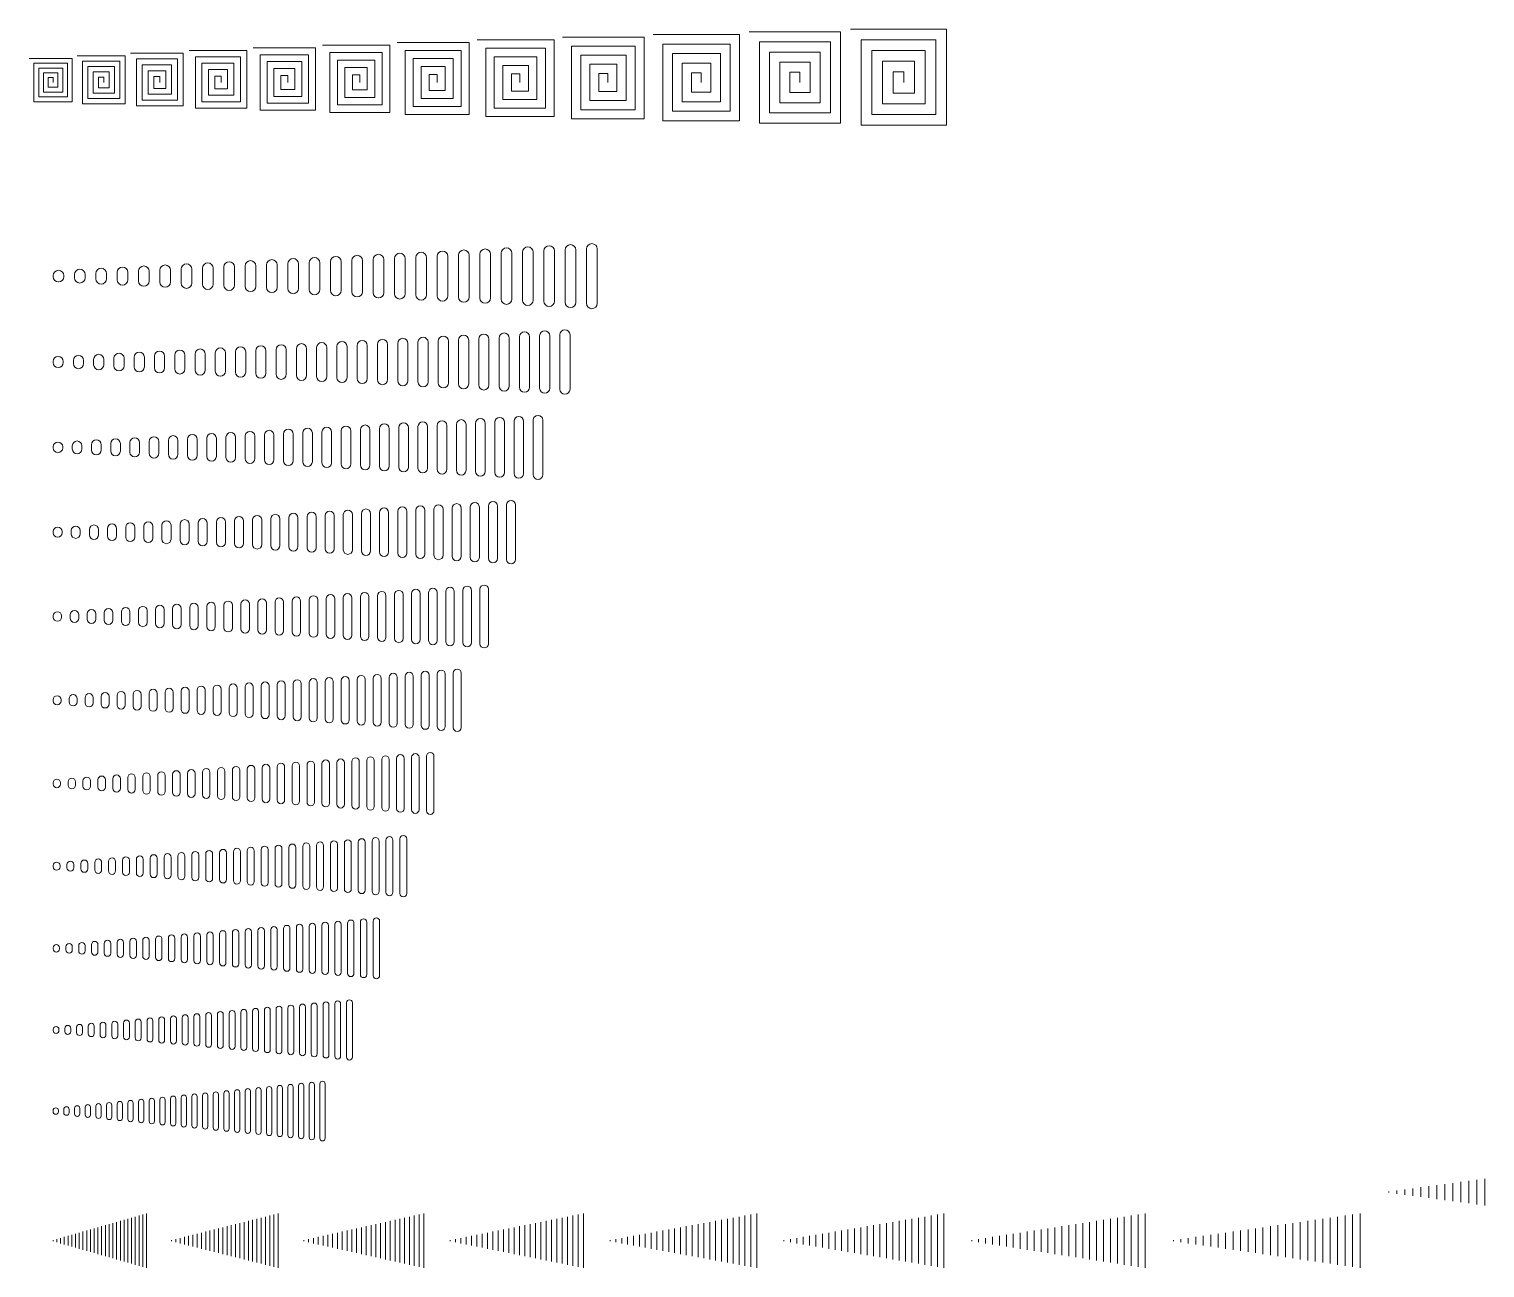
# Model space of a CAD drawing. Header units: metres. Extents: x -22 to 2707, y 0 to 1161.
# Drawn here: x -22 to 1342, y 0 to 1161 of the extents above; entities that cross this region are included whole.
import ezdxf

# ---------------------------------------------------------------- set-up
doc = ezdxf.new("R2010")
doc.units = ezdxf.units.M
doc.layers.add('TOP', color=1, linetype='Continuous', lineweight=0)

msp = doc.modelspace()

# ---------------------------------------------------------------- linework, layer by layer
at = {"layer": 'TOP'}
for p, q in [((837.5, 1161), (747.5, 1161)), ((837.5, 1071), (837.5, 1161)), ((390, 1148.5), (322.5, 1148.5)), ((390, 1081), (390, 1148.5)), ((469.5, 1151), (397.5, 1151)), ((469.5, 1079), (469.5, 1151)), ((554, 1153.5), (477.5, 1153.5)), ((554, 1077), (554, 1153.5)), ((643.5, 1156), (562.5, 1156)), ((634.5, 1147), (571.5, 1147)), ((571.5, 1147), (571.5, 1075)), ((634.5, 1084), (634.5, 1147)), ((643.5, 1075), (643.5, 1156)), ((738, 1158.5), (652.5, 1158.5)), ((728.5, 1149), (662, 1149)), ((662, 1149), (662, 1073)), ((728.5, 1082.5), (728.5, 1149)), ((738, 1073), (738, 1158.5)), ((827.5, 1151), (757.5, 1151)), ((757.5, 1151), (757.5, 1071)), ((827.5, 1081), (827.5, 1151)), ((18, 1133.5), (-22.5, 1133.5)), ((18, 1093), (18, 1133.5)), ((67.5, 1136), (22.5, 1136)), ((67.5, 1091), (67.5, 1136)), ((122, 1138.5), (72.5, 1138.5)), ((116.5, 1133), (78, 1133)), ((78, 1133), (78, 1089)), ((116.5, 1094.5), (116.5, 1133)), ((122, 1089), (122, 1138.5)), ((181.5, 1141), (127.5, 1141)), ((175.5, 1135), (133.5, 1135)), ((133.5, 1135), (133.5, 1087)), ((175.5, 1093), (175.5, 1135)), ((181.5, 1087), (181.5, 1141)), ((246, 1143.5), (187.5, 1143.5)), ((239.5, 1137), (194, 1137)), ((194, 1137), (194, 1085)), ((239.5, 1091.5), (239.5, 1137)), ((246, 1085), (246, 1143.5)), ((315.5, 1146), (252.5, 1146)), ((308.5, 1139), (259.5, 1139)), ((259.5, 1139), (259.5, 1083)), ((308.5, 1090), (308.5, 1139)), ((315.5, 1083), (315.5, 1146)), ((382.5, 1141), (330, 1141)), ((330, 1141), (330, 1081)), ((375, 1133.5), (337.5, 1133.5)), ((337.5, 1133.5), (337.5, 1088.5)), ((375, 1096), (375, 1133.5)), ((382.5, 1088.5), (382.5, 1141)), ((461.5, 1143), (405.5, 1143)), ((405.5, 1143), (405.5, 1079)), ((453.5, 1135), (413.5, 1135)), ((413.5, 1135), (413.5, 1087)), ((453.5, 1095), (453.5, 1135)), ((461.5, 1087), (461.5, 1143)), ((545.5, 1145), (486, 1145)), ((486, 1145), (486, 1077)), ((537, 1136.5), (494.5, 1136.5)), ((494.5, 1136.5), (494.5, 1085.5)), ((537, 1094), (537, 1136.5)), ((545.5, 1085.5), (545.5, 1145)), ((625.5, 1138), (580.5, 1138)), ((580.5, 1138), (580.5, 1084)), ((625.5, 1093), (625.5, 1138)), ((719, 1139.5), (671.5, 1139.5)), ((671.5, 1139.5), (671.5, 1082.5)), ((719, 1092), (719, 1139.5)), ((817.5, 1141), (767.5, 1141)), ((767.5, 1141), (767.5, 1081)), ((817.5, 1091), (817.5, 1141)), ((13.5, 1129), (-18, 1129)), ((-18, 1129), (-18, 1093)), ((9, 1124.5), (-13.5, 1124.5)), ((-13.5, 1124.5), (-13.5, 1097.5)), ((4.5, 1120), (-9, 1120)), ((-9, 1120), (-9, 1102)), ((4.5, 1106.5), (4.5, 1120)), ((9, 1102), (9, 1124.5)), ((13.5, 1097.5), (13.5, 1129)), ((62.5, 1131), (27.5, 1131)), ((27.5, 1131), (27.5, 1091)), ((57.5, 1126), (32.5, 1126)), ((32.5, 1126), (32.5, 1096)), ((52.5, 1121), (37.5, 1121)), ((37.5, 1121), (37.5, 1101)), ((52.5, 1106), (52.5, 1121)), ((57.5, 1101), (57.5, 1126)), ((62.5, 1096), (62.5, 1131)), ((111, 1127.5), (83.5, 1127.5)), ((83.5, 1127.5), (83.5, 1094.5)), ((105.5, 1122), (89, 1122)), ((89, 1122), (89, 1100)), ((105.5, 1105.5), (105.5, 1122)), ((111, 1100), (111, 1127.5)), ((169.5, 1129), (139.5, 1129)), ((139.5, 1129), (139.5, 1093)), ((163.5, 1123), (145.5, 1123)), ((145.5, 1123), (145.5, 1099)), ((163.5, 1105), (163.5, 1123)), ((169.5, 1099), (169.5, 1129)), ((233, 1130.5), (200.5, 1130.5)), ((200.5, 1130.5), (200.5, 1091.5)), ((226.5, 1124), (207, 1124)), ((207, 1124), (207, 1098)), ((226.5, 1104.5), (226.5, 1124)), ((233, 1098), (233, 1130.5)), ((301.5, 1132), (266.5, 1132)), ((266.5, 1132), (266.5, 1090)), ((294.5, 1125), (273.5, 1125)), ((273.5, 1125), (273.5, 1097)), ((294.5, 1104), (294.5, 1125)), ((301.5, 1097), (301.5, 1132)), ((367.5, 1126), (345, 1126)), ((345, 1126), (345, 1096)), ((367.5, 1103.5), (367.5, 1126)), ((445.5, 1127), (421.5, 1127)), ((421.5, 1127), (421.5, 1095)), ((437.5, 1119), (429.5, 1119)), ((429.5, 1119), (429.5, 1103)), ((437.5, 1111), (437.5, 1119)), ((445.5, 1103), (445.5, 1127)), ((528.5, 1128), (503, 1128)), ((503, 1128), (503, 1094)), ((520, 1119.5), (511.5, 1119.5)), ((511.5, 1119.5), (511.5, 1102.5)), ((520, 1111), (520, 1119.5)), ((528.5, 1102.5), (528.5, 1128)), ((616.5, 1129), (589.5, 1129)), ((589.5, 1129), (589.5, 1093)), ((607.5, 1120), (598.5, 1120)), ((598.5, 1120), (598.5, 1102)), ((607.5, 1111), (607.5, 1120)), ((616.5, 1102), (616.5, 1129)), ((709.5, 1130), (681, 1130)), ((681, 1130), (681, 1092)), ((700, 1120.5), (690.5, 1120.5)), ((690.5, 1120.5), (690.5, 1101.5)), ((700, 1111), (700, 1120.5)), ((709.5, 1101.5), (709.5, 1130)), ((807.5, 1131), (777.5, 1131)), ((777.5, 1131), (777.5, 1091)), ((797.5, 1121), (787.5, 1121)), ((787.5, 1121), (787.5, 1101)), ((797.5, 1111), (797.5, 1121)), ((807.5, 1101), (807.5, 1131)), ((0, 1115.5), (-4.5, 1115.5)), ((-4.5, 1115.5), (-4.5, 1106.5)), ((-4.5, 1106.5), (4.5, 1106.5)), ((0, 1111), (0, 1115.5)), ((47.5, 1116), (42.5, 1116)), ((42.5, 1116), (42.5, 1106)), ((42.5, 1106), (52.5, 1106)), ((47.5, 1111), (47.5, 1116)), ((100, 1116.5), (94.5, 1116.5)), ((94.5, 1116.5), (94.5, 1105.5)), ((94.5, 1105.5), (105.5, 1105.5)), ((100, 1111), (100, 1116.5)), ((157.5, 1117), (151.5, 1117)), ((151.5, 1117), (151.5, 1105)), ((157.5, 1111), (157.5, 1117)), ((220, 1117.5), (213.5, 1117.5)), ((213.5, 1117.5), (213.5, 1104.5)), ((220, 1111), (220, 1117.5)), ((287.5, 1118), (280.5, 1118)), ((280.5, 1118), (280.5, 1104)), ((287.5, 1111), (287.5, 1118)), ((360, 1118.5), (352.5, 1118.5)), ((352.5, 1118.5), (352.5, 1103.5)), ((360, 1111), (360, 1118.5)), ((-18, 1093), (18, 1093)), ((-13.5, 1097.5), (13.5, 1097.5)), ((-9, 1102), (9, 1102)), ((32.5, 1096), (62.5, 1096)), ((37.5, 1101), (57.5, 1101)), ((83.5, 1094.5), (116.5, 1094.5)), ((89, 1100), (111, 1100)), ((139.5, 1093), (175.5, 1093)), ((145.5, 1099), (169.5, 1099)), ((151.5, 1105), (163.5, 1105)), ((207, 1098), (233, 1098)), ((213.5, 1104.5), (226.5, 1104.5)), ((273.5, 1097), (301.5, 1097)), ((280.5, 1104), (294.5, 1104)), ((345, 1096), (375, 1096)), ((352.5, 1103.5), (367.5, 1103.5)), ((421.5, 1095), (453.5, 1095)), ((429.5, 1103), (445.5, 1103)), ((503, 1094), (537, 1094)), ((511.5, 1102.5), (528.5, 1102.5)), ((589.5, 1093), (625.5, 1093)), ((598.5, 1102), (616.5, 1102)), ((681, 1092), (719, 1092)), ((690.5, 1101.5), (709.5, 1101.5)), ((787.5, 1101), (807.5, 1101)), ((27.5, 1091), (67.5, 1091)), ((78, 1089), (122, 1089)), ((133.5, 1087), (181.5, 1087)), ((194, 1085), (246, 1085)), ((200.5, 1091.5), (239.5, 1091.5)), ((259.5, 1083), (315.5, 1083)), ((266.5, 1090), (308.5, 1090)), ((330, 1081), (390, 1081)), ((337.5, 1088.5), (382.5, 1088.5)), ((405.5, 1079), (469.5, 1079)), ((413.5, 1087), (461.5, 1087)), ((494.5, 1085.5), (545.5, 1085.5)), ((580.5, 1084), (634.5, 1084)), ((671.5, 1082.5), (728.5, 1082.5)), ((767.5, 1081), (827.5, 1081)), ((777.5, 1091), (817.5, 1091)), ((486, 1077), (554, 1077)), ((571.5, 1075), (643.5, 1075)), ((662, 1073), (738, 1073)), ((757.5, 1071), (837.5, 1071)), ((240, 917), (240, 942)), ((250, 917), (250, 942)), ((260, 916), (260, 943)), ((270, 916), (270, 943)), ((280, 915), (280, 944)), ((290, 915), (290, 944)), ((300, 914), (300, 945)), ((310, 914), (310, 945)), ((320, 913), (320, 946)), ((330, 913), (330, 946)), ((340, 912), (340, 947)), ((350, 912), (350, 947)), ((360, 911), (360, 948)), ((370, 911), (370, 948)), ((380, 910), (380, 949)), ((390, 910), (390, 949)), ((400, 909), (400, 950)), ((410, 909), (410, 950)), ((420, 908), (420, 951)), ((430, 908), (430, 951)), ((440, 907), (440, 952)), ((450, 907), (450, 952)), ((460, 906), (460, 953)), ((470, 906), (470, 953)), ((480, 905), (480, 954)), ((490, 905), (490, 954)), ((500, 904), (500, 955)), ((510, 904), (510, 955)), ((0, 929), (0, 930)), ((10, 929), (10, 930)), ((20, 928), (20, 931)), ((30, 928), (30, 931)), ((40, 927), (40, 932)), ((50, 927), (50, 932)), ((60, 926), (60, 933)), ((70, 926), (70, 933)), ((80, 925), (80, 934)), ((90, 925), (90, 934)), ((100, 924), (100, 935)), ((110, 924), (110, 935)), ((120, 923), (120, 936)), ((130, 923), (130, 936)), ((140, 922), (140, 937)), ((150, 922), (150, 937)), ((160, 921), (160, 938)), ((170, 921), (170, 938)), ((180, 920), (180, 939)), ((190, 920), (190, 939)), ((200, 919), (200, 940)), ((210, 919), (210, 940)), ((220, 918), (220, 941)), ((230, 918), (230, 941)), ((456, 824.5), (456, 873.5)), ((465.5, 824.5), (465.5, 873.5)), ((475, 823.5), (475, 874.5)), ((484.5, 823.5), (484.5, 874.5)), ((209, 837.5), (209, 860.5)), ((218.5, 837.5), (218.5, 860.5)), ((228, 836.5), (228, 861.5)), ((237.5, 836.5), (237.5, 861.5)), ((247, 835.5), (247, 862.5)), ((256.5, 835.5), (256.5, 862.5)), ((266, 834.5), (266, 863.5)), ((275.5, 834.5), (275.5, 863.5)), ((285, 833.5), (285, 864.5)), ((294.5, 833.5), (294.5, 864.5)), ((304, 832.5), (304, 865.5)), ((313.5, 832.5), (313.5, 865.5)), ((323, 831.5), (323, 866.5)), ((332.5, 831.5), (332.5, 866.5)), ((342, 830.5), (342, 867.5)), ((351.5, 830.5), (351.5, 867.5)), ((361, 829.5), (361, 868.5)), ((370.5, 829.5), (370.5, 868.5)), ((380, 828.5), (380, 869.5)), ((389.5, 828.5), (389.5, 869.5)), ((399, 827.5), (399, 870.5)), ((408.5, 827.5), (408.5, 870.5)), ((418, 826.5), (418, 871.5)), ((427.5, 826.5), (427.5, 871.5)), ((437, 825.5), (437, 872.5)), ((446.5, 825.5), (446.5, 872.5)), ((0, 848.5), (0, 849.5)), ((9.5, 848.5), (9.5, 849.5)), ((19, 847.5), (19, 850.5)), ((28.5, 847.5), (28.5, 850.5)), ((38, 846.5), (38, 851.5)), ((47.5, 846.5), (47.5, 851.5)), ((57, 845.5), (57, 852.5)), ((66.5, 845.5), (66.5, 852.5)), ((76, 844.5), (76, 853.5)), ((85.5, 844.5), (85.5, 853.5)), ((95, 843.5), (95, 854.5)), ((104.5, 843.5), (104.5, 854.5)), ((114, 842.5), (114, 855.5)), ((123.5, 842.5), (123.5, 855.5)), ((133, 841.5), (133, 856.5)), ((142.5, 841.5), (142.5, 856.5)), ((152, 840.5), (152, 857.5)), ((161.5, 840.5), (161.5, 857.5)), ((171, 839.5), (171, 858.5)), ((180.5, 839.5), (180.5, 858.5)), ((190, 838.5), (190, 859.5)), ((199.5, 838.5), (199.5, 859.5)), ((396, 746.5), (396, 791.5)), ((405, 746.5), (405, 791.5)), ((414, 745.5), (414, 792.5)), ((423, 745.5), (423, 792.5)), ((432, 744.5), (432, 793.5)), ((441, 744.5), (441, 793.5)), ((450, 743.5), (450, 794.5)), ((459, 743.5), (459, 794.5)), ((162, 759.5), (162, 778.5)), ((171, 759.5), (171, 778.5)), ((180, 758.5), (180, 779.5)), ((189, 758.5), (189, 779.5)), ((198, 757.5), (198, 780.5)), ((207, 757.5), (207, 780.5)), ((216, 756.5), (216, 781.5)), ((225, 756.5), (225, 781.5)), ((234, 755.5), (234, 782.5)), ((243, 755.5), (243, 782.5)), ((252, 754.5), (252, 783.5)), ((261, 754.5), (261, 783.5)), ((270, 753.5), (270, 784.5)), ((279, 753.5), (279, 784.5)), ((288, 752.5), (288, 785.5)), ((297, 752.5), (297, 785.5)), ((306, 751.5), (306, 786.5)), ((315, 751.5), (315, 786.5)), ((324, 750.5), (324, 787.5)), ((333, 750.5), (333, 787.5)), ((342, 749.5), (342, 788.5)), ((351, 749.5), (351, 788.5)), ((360, 748.5), (360, 789.5)), ((369, 748.5), (369, 789.5)), ((378, 747.5), (378, 790.5)), ((387, 747.5), (387, 790.5)), ((0, 768.5), (0, 769.5)), ((9, 768.5), (9, 769.5)), ((18, 767.5), (18, 770.5)), ((27, 767.5), (27, 770.5)), ((36, 766.5), (36, 771.5)), ((45, 766.5), (45, 771.5)), ((54, 765.5), (54, 772.5)), ((63, 765.5), (63, 772.5)), ((72, 764.5), (72, 773.5)), ((81, 764.5), (81, 773.5)), ((90, 763.5), (90, 774.5)), ((99, 763.5), (99, 774.5)), ((108, 762.5), (108, 775.5)), ((117, 762.5), (117, 775.5)), ((126, 761.5), (126, 776.5)), ((135, 761.5), (135, 776.5)), ((144, 760.5), (144, 777.5)), ((153, 760.5), (153, 777.5)), ((340, 669), (340, 710)), ((348.5, 669), (348.5, 710)), ((357, 668), (357, 711)), ((365.5, 668), (365.5, 711)), ((374, 667), (374, 712)), ((382.5, 667), (382.5, 712)), ((391, 666), (391, 713)), ((399.5, 666), (399.5, 713)), ((408, 665), (408, 714)), ((416.5, 665), (416.5, 714)), ((425, 664), (425, 715)), ((433.5, 664), (433.5, 715)), ((102, 683), (102, 696)), ((110.5, 683), (110.5, 696)), ((119, 682), (119, 697)), ((127.5, 682), (127.5, 697)), ((136, 681), (136, 698)), ((144.5, 681), (144.5, 698)), ((153, 680), (153, 699)), ((161.5, 680), (161.5, 699)), ((170, 679), (170, 700)), ((178.5, 679), (178.5, 700)), ((187, 678), (187, 701)), ((195.5, 678), (195.5, 701)), ((204, 677), (204, 702)), ((212.5, 677), (212.5, 702)), ((221, 676), (221, 703)), ((229.5, 676), (229.5, 703)), ((238, 675), (238, 704)), ((246.5, 675), (246.5, 704)), ((255, 674), (255, 705)), ((263.5, 674), (263.5, 705)), ((272, 673), (272, 706)), ((280.5, 673), (280.5, 706)), ((289, 672), (289, 707)), ((297.5, 672), (297.5, 707)), ((306, 671), (306, 708)), ((314.5, 671), (314.5, 708)), ((323, 670), (323, 709)), ((331.5, 670), (331.5, 709)), ((0, 689), (0, 690)), ((8.5, 689), (8.5, 690)), ((17, 688), (17, 691)), ((25.5, 688), (25.5, 691)), ((34, 687), (34, 692)), ((42.5, 687), (42.5, 692)), ((51, 686), (51, 693)), ((59.5, 686), (59.5, 693)), ((68, 685), (68, 694)), ((76.5, 685), (76.5, 694)), ((85, 684), (85, 695)), ((93.5, 684), (93.5, 695)), ((272, 593), (272, 628)), ((280, 593), (280, 628)), ((288, 592), (288, 629)), ((296, 592), (296, 629)), ((304, 591), (304, 630)), ((312, 591), (312, 630)), ((320, 590), (320, 631)), ((328, 590), (328, 631)), ((336, 589), (336, 632)), ((344, 589), (344, 632)), ((352, 588), (352, 633)), ((360, 588), (360, 633)), ((368, 587), (368, 634)), ((376, 587), (376, 634)), ((384, 586), (384, 635)), ((392, 586), (392, 635)), ((400, 585), (400, 636)), ((408, 585), (408, 636)), ((64, 606), (64, 615)), ((72, 606), (72, 615)), ((80, 605), (80, 616)), ((88, 605), (88, 616)), ((96, 604), (96, 617)), ((104, 604), (104, 617)), ((112, 603), (112, 618)), ((120, 603), (120, 618)), ((128, 602), (128, 619)), ((136, 602), (136, 619)), ((144, 601), (144, 620)), ((152, 601), (152, 620)), ((160, 600), (160, 621)), ((168, 600), (168, 621)), ((176, 599), (176, 622)), ((184, 599), (184, 622)), ((192, 598), (192, 623)), ((200, 598), (200, 623)), ((208, 597), (208, 624)), ((216, 597), (216, 624)), ((224, 596), (224, 625)), ((232, 596), (232, 625)), ((240, 595), (240, 626)), ((248, 595), (248, 626)), ((256, 594), (256, 627)), ((264, 594), (264, 627)), ((0, 610), (0, 611)), ((8, 610), (8, 611)), ((16, 609), (16, 612)), ((24, 609), (24, 612)), ((32, 608), (32, 613)), ((40, 608), (40, 613)), ((48, 607), (48, 614)), ((56, 607), (56, 614)), ((210, 517.5), (210, 546.5)), ((217.5, 517.5), (217.5, 546.5)), ((225, 516.5), (225, 547.5)), ((232.5, 516.5), (232.5, 547.5)), ((240, 515.5), (240, 548.5)), ((247.5, 515.5), (247.5, 548.5)), ((255, 514.5), (255, 549.5)), ((262.5, 514.5), (262.5, 549.5)), ((270, 513.5), (270, 550.5)), ((277.5, 513.5), (277.5, 550.5)), ((285, 512.5), (285, 551.5)), ((292.5, 512.5), (292.5, 551.5)), ((300, 511.5), (300, 552.5)), ((307.5, 511.5), (307.5, 552.5)), ((315, 510.5), (315, 553.5)), ((322.5, 510.5), (322.5, 553.5)), ((330, 509.5), (330, 554.5)), ((337.5, 509.5), (337.5, 554.5)), ((345, 508.5), (345, 555.5)), ((352.5, 508.5), (352.5, 555.5)), ((360, 507.5), (360, 556.5)), ((367.5, 507.5), (367.5, 556.5)), ((375, 506.5), (375, 557.5)), ((382.5, 506.5), (382.5, 557.5)), ((0, 531.5), (0, 532.5)), ((7.5, 531.5), (7.5, 532.5)), ((15, 530.5), (15, 533.5)), ((22.5, 530.5), (22.5, 533.5)), ((30, 529.5), (30, 534.5)), ((37.5, 529.5), (37.5, 534.5)), ((45, 528.5), (45, 535.5)), ((52.5, 528.5), (52.5, 535.5)), ((60, 527.5), (60, 536.5)), ((67.5, 527.5), (67.5, 536.5)), ((75, 526.5), (75, 537.5)), ((82.5, 526.5), (82.5, 537.5)), ((90, 525.5), (90, 538.5)), ((97.5, 525.5), (97.5, 538.5)), ((105, 524.5), (105, 539.5)), ((112.5, 524.5), (112.5, 539.5)), ((120, 523.5), (120, 540.5)), ((127.5, 523.5), (127.5, 540.5)), ((135, 522.5), (135, 541.5)), ((142.5, 522.5), (142.5, 541.5)), ((150, 521.5), (150, 542.5)), ((157.5, 521.5), (157.5, 542.5)), ((165, 520.5), (165, 543.5)), ((172.5, 520.5), (172.5, 543.5)), ((180, 519.5), (180, 544.5)), ((187.5, 519.5), (187.5, 544.5)), ((195, 518.5), (195, 545.5)), ((202.5, 518.5), (202.5, 545.5)), ((336, 429.5), (336, 478.5)), ((343, 429.5), (343, 478.5)), ((350, 428.5), (350, 479.5)), ((357, 428.5), (357, 479.5)), ((140, 443.5), (140, 464.5)), ((147, 443.5), (147, 464.5)), ((154, 442.5), (154, 465.5)), ((161, 442.5), (161, 465.5)), ((168, 441.5), (168, 466.5)), ((175, 441.5), (175, 466.5)), ((182, 440.5), (182, 467.5)), ((189, 440.5), (189, 467.5)), ((196, 439.5), (196, 468.5)), ((203, 439.5), (203, 468.5)), ((210, 438.5), (210, 469.5)), ((217, 438.5), (217, 469.5)), ((224, 437.5), (224, 470.5)), ((231, 437.5), (231, 470.5)), ((238, 436.5), (238, 471.5)), ((245, 436.5), (245, 471.5)), ((252, 435.5), (252, 472.5)), ((259, 435.5), (259, 472.5)), ((266, 434.5), (266, 473.5)), ((273, 434.5), (273, 473.5)), ((280, 433.5), (280, 474.5)), ((287, 433.5), (287, 474.5)), ((294, 432.5), (294, 475.5)), ((301, 432.5), (301, 475.5)), ((308, 431.5), (308, 476.5)), ((315, 431.5), (315, 476.5)), ((322, 430.5), (322, 477.5)), ((329, 430.5), (329, 477.5)), ((0, 453.5), (0, 454.5)), ((7, 453.5), (7, 454.5)), ((14, 452.5), (14, 455.5)), ((21, 452.5), (21, 455.5)), ((28, 451.5), (28, 456.5)), ((35, 451.5), (35, 456.5)), ((42, 450.5), (42, 457.5)), ((49, 450.5), (49, 457.5)), ((56, 449.5), (56, 458.5)), ((63, 449.5), (63, 458.5)), ((70, 448.5), (70, 459.5)), ((77, 448.5), (77, 459.5)), ((84, 447.5), (84, 460.5)), ((91, 447.5), (91, 460.5)), ((98, 446.5), (98, 461.5)), ((105, 446.5), (105, 461.5)), ((112, 445.5), (112, 462.5)), ((119, 445.5), (119, 462.5)), ((126, 444.5), (126, 463.5)), ((133, 444.5), (133, 463.5)), ((247, 357), (247, 396)), ((253.5, 357), (253.5, 396)), ((260, 356), (260, 397)), ((266.5, 356), (266.5, 397)), ((273, 355), (273, 398)), ((279.5, 355), (279.5, 398)), ((286, 354), (286, 399)), ((292.5, 354), (292.5, 399)), ((299, 353), (299, 400)), ((305.5, 353), (305.5, 400)), ((312, 352), (312, 401)), ((318.5, 352), (318.5, 401)), ((325, 351), (325, 402)), ((331.5, 351), (331.5, 402)), ((78, 370), (78, 383)), ((84.5, 370), (84.5, 383)), ((91, 369), (91, 384)), ((97.5, 369), (97.5, 384)), ((104, 368), (104, 385)), ((110.5, 368), (110.5, 385)), ((117, 367), (117, 386)), ((123.5, 367), (123.5, 386)), ((130, 366), (130, 387)), ((136.5, 366), (136.5, 387)), ((143, 365), (143, 388)), ((149.5, 365), (149.5, 388)), ((156, 364), (156, 389)), ((162.5, 364), (162.5, 389)), ((169, 363), (169, 390)), ((175.5, 363), (175.5, 390)), ((182, 362), (182, 391)), ((188.5, 362), (188.5, 391)), ((195, 361), (195, 392)), ((201.5, 361), (201.5, 392)), ((208, 360), (208, 393)), ((214.5, 360), (214.5, 393)), ((221, 359), (221, 394)), ((227.5, 359), (227.5, 394)), ((234, 358), (234, 395)), ((240.5, 358), (240.5, 395)), ((0, 376), (0, 377)), ((6.5, 376), (6.5, 377)), ((13, 375), (13, 378)), ((19.5, 375), (19.5, 378)), ((26, 374), (26, 379)), ((32.5, 374), (32.5, 379)), ((39, 373), (39, 380)), ((45.5, 373), (45.5, 380)), ((52, 372), (52, 381)), ((58.5, 372), (58.5, 381)), ((65, 371), (65, 382)), ((71.5, 371), (71.5, 382)), ((168, 285), (168, 314)), ((174, 285), (174, 314)), ((180, 284), (180, 315)), ((186, 284), (186, 315)), ((192, 283), (192, 316)), ((198, 283), (198, 316)), ((204, 282), (204, 317)), ((210, 282), (210, 317)), ((216, 281), (216, 318)), ((222, 281), (222, 318)), ((228, 280), (228, 319)), ((234, 280), (234, 319)), ((240, 279), (240, 320)), ((246, 279), (246, 320)), ((252, 278), (252, 321)), ((258, 278), (258, 321)), ((264, 277), (264, 322)), ((270, 277), (270, 322)), ((276, 276), (276, 323)), ((282, 276), (282, 323)), ((288, 275), (288, 324)), ((294, 275), (294, 324)), ((300, 274), (300, 325)), ((306, 274), (306, 325)), ((12, 298), (12, 301)), ((18, 298), (18, 301)), ((24, 297), (24, 302)), ((30, 297), (30, 302)), ((36, 296), (36, 303)), ((42, 296), (42, 303)), ((48, 295), (48, 304)), ((54, 295), (54, 304)), ((60, 294), (60, 305)), ((66, 294), (66, 305)), ((72, 293), (72, 306)), ((78, 293), (78, 306)), ((84, 292), (84, 307)), ((90, 292), (90, 307)), ((96, 291), (96, 308)), ((102, 291), (102, 308)), ((108, 290), (108, 309)), ((114, 290), (114, 309)), ((120, 289), (120, 310)), ((126, 289), (126, 310)), ((132, 288), (132, 311)), ((138, 288), (138, 311)), ((144, 287), (144, 312)), ((150, 287), (150, 312)), ((156, 286), (156, 313)), ((162, 286), (162, 313)), ((0, 299), (0, 300)), ((6, 299), (6, 300)), ((253, 199.5), (253, 246.5)), ((258.5, 199.5), (258.5, 246.5)), ((264, 198.5), (264, 247.5)), ((269.5, 198.5), (269.5, 247.5)), ((275, 197.5), (275, 248.5)), ((280.5, 197.5), (280.5, 248.5)), ((99, 213.5), (99, 232.5)), ((104.5, 213.5), (104.5, 232.5)), ((110, 212.5), (110, 233.5)), ((115.5, 212.5), (115.5, 233.5)), ((121, 211.5), (121, 234.5)), ((126.5, 211.5), (126.5, 234.5)), ((132, 210.5), (132, 235.5)), ((137.5, 210.5), (137.5, 235.5)), ((143, 209.5), (143, 236.5)), ((148.5, 209.5), (148.5, 236.5)), ((154, 208.5), (154, 237.5)), ((159.5, 208.5), (159.5, 237.5)), ((165, 207.5), (165, 238.5)), ((170.5, 207.5), (170.5, 238.5)), ((176, 206.5), (176, 239.5)), ((181.5, 206.5), (181.5, 239.5)), ((187, 205.5), (187, 240.5)), ((192.5, 205.5), (192.5, 240.5)), ((198, 204.5), (198, 241.5)), ((203.5, 204.5), (203.5, 241.5)), ((209, 203.5), (209, 242.5)), ((214.5, 203.5), (214.5, 242.5)), ((220, 202.5), (220, 243.5)), ((225.5, 202.5), (225.5, 243.5)), ((231, 201.5), (231, 244.5)), ((236.5, 201.5), (236.5, 244.5)), ((242, 200.5), (242, 245.5)), ((247.5, 200.5), (247.5, 245.5)), ((0, 222.5), (0, 223.5)), ((5.5, 222.5), (5.5, 223.5)), ((11, 221.5), (11, 224.5)), ((16.5, 221.5), (16.5, 224.5)), ((22, 220.5), (22, 225.5)), ((27.5, 220.5), (27.5, 225.5)), ((33, 219.5), (33, 226.5)), ((38.5, 219.5), (38.5, 226.5)), ((44, 218.5), (44, 227.5)), ((49.5, 218.5), (49.5, 227.5)), ((55, 217.5), (55, 228.5)), ((60.5, 217.5), (60.5, 228.5)), ((66, 216.5), (66, 229.5)), ((71.5, 216.5), (71.5, 229.5)), ((77, 215.5), (77, 230.5)), ((82.5, 215.5), (82.5, 230.5)), ((88, 214.5), (88, 231.5)), ((93.5, 214.5), (93.5, 231.5)), ((170, 129.5), (170, 164.5)), ((175, 129.5), (175, 164.5)), ((180, 128.5), (180, 165.5)), ((185, 128.5), (185, 165.5)), ((190, 127.5), (190, 166.5)), ((195, 127.5), (195, 166.5)), ((200, 126.5), (200, 167.5)), ((205, 126.5), (205, 167.5)), ((210, 125.5), (210, 168.5)), ((215, 125.5), (215, 168.5)), ((220, 124.5), (220, 169.5)), ((225, 124.5), (225, 169.5)), ((230, 123.5), (230, 170.5)), ((235, 123.5), (235, 170.5)), ((240, 122.5), (240, 171.5)), ((245, 122.5), (245, 171.5)), ((250, 121.5), (250, 172.5)), ((255, 121.5), (255, 172.5)), ((30, 143.5), (30, 150.5)), ((35, 143.5), (35, 150.5)), ((40, 142.5), (40, 151.5)), ((45, 142.5), (45, 151.5)), ((50, 141.5), (50, 152.5)), ((55, 141.5), (55, 152.5)), ((60, 140.5), (60, 153.5)), ((65, 140.5), (65, 153.5)), ((70, 139.5), (70, 154.5)), ((75, 139.5), (75, 154.5)), ((80, 138.5), (80, 155.5)), ((85, 138.5), (85, 155.5)), ((90, 137.5), (90, 156.5)), ((95, 137.5), (95, 156.5)), ((100, 136.5), (100, 157.5)), ((105, 136.5), (105, 157.5)), ((110, 135.5), (110, 158.5)), ((115, 135.5), (115, 158.5)), ((120, 134.5), (120, 159.5)), ((125, 134.5), (125, 159.5)), ((130, 133.5), (130, 160.5)), ((135, 133.5), (135, 160.5)), ((140, 132.5), (140, 161.5)), ((145, 132.5), (145, 161.5)), ((150, 131.5), (150, 162.5)), ((155, 131.5), (155, 162.5)), ((160, 130.5), (160, 163.5)), ((165, 130.5), (165, 163.5)), ((0, 146.5), (0, 147.5)), ((5, 146.5), (5, 147.5)), ((10, 145.5), (10, 148.5)), ((15, 145.5), (15, 148.5)), ((20, 144.5), (20, 149.5)), ((25, 144.5), (25, 149.5)), ((1334.5, 59.5), (1334.5, 82.5)), ((1342, 58.5), (1342, 83.5)), ((1252, 70.5), (1252, 71.5)), ((1259.5, 69.5), (1259.5, 72.5)), ((1267, 68.5), (1267, 73.5)), ((1274.5, 67.5), (1274.5, 74.5)), ((1282, 66.5), (1282, 75.5)), ((1289.5, 65.5), (1289.5, 76.5)), ((1297, 64.5), (1297, 77.5)), ((1304.5, 63.5), (1304.5, 78.5)), ((1312, 62.5), (1312, 79.5)), ((1319.5, 61.5), (1319.5, 80.5)), ((1327, 60.5), (1327, 81.5)), ((52.5, 10), (52.5, 41)), ((56, 9), (56, 42)), ((59.5, 8), (59.5, 43)), ((63, 7), (63, 44)), ((66.5, 6), (66.5, 45)), ((70, 5), (70, 46)), ((73.5, 4), (73.5, 47)), ((77, 3), (77, 48)), ((80.5, 2), (80.5, 49)), ((84, 1), (84, 50)), ((87.5, 0), (87.5, 51)), ((171, 10), (171, 41)), ((175, 9), (175, 42)), ((179, 8), (179, 43)), ((183, 7), (183, 44)), ((187, 6), (187, 45)), ((191, 5), (191, 46)), ((195, 4), (195, 47)), ((199, 3), (199, 48)), ((203, 2), (203, 49)), ((207, 1), (207, 50)), ((211, 0), (211, 51)), ((302.5, 10), (302.5, 41)), ((307, 9), (307, 42)), ((311.5, 8), (311.5, 43)), ((316, 7), (316, 44)), ((320.5, 6), (320.5, 45)), ((325, 5), (325, 46)), ((329.5, 4), (329.5, 47)), ((334, 3), (334, 48)), ((338.5, 2), (338.5, 49)), ((343, 1), (343, 50)), ((347.5, 0), (347.5, 51)), ((447, 10), (447, 41)), ((452, 9), (452, 42)), ((457, 8), (457, 43)), ((462, 7), (462, 44)), ((467, 6), (467, 45)), ((472, 5), (472, 46)), ((477, 4), (477, 47)), ((482, 3), (482, 48)), ((487, 2), (487, 49)), ((492, 1), (492, 50)), ((497, 0), (497, 51)), ((604.5, 10), (604.5, 41)), ((610, 9), (610, 42)), ((615.5, 8), (615.5, 43)), ((621, 7), (621, 44)), ((626.5, 6), (626.5, 45)), ((632, 5), (632, 46)), ((637.5, 4), (637.5, 47)), ((643, 3), (643, 48)), ((648.5, 2), (648.5, 49)), ((654, 1), (654, 50)), ((659.5, 0), (659.5, 51)), ((775, 10), (775, 41)), ((781, 9), (781, 42)), ((787, 8), (787, 43)), ((793, 7), (793, 44)), ((799, 6), (799, 45)), ((805, 5), (805, 46)), ((811, 4), (811, 47)), ((817, 3), (817, 48)), ((823, 2), (823, 49)), ((829, 1), (829, 50)), ((835, 0), (835, 51)), ((958.5, 10), (958.5, 41)), ((965, 9), (965, 42)), ((971.5, 8), (971.5, 43)), ((978, 7), (978, 44)), ((984.5, 6), (984.5, 45)), ((991, 5), (991, 46)), ((997.5, 4), (997.5, 47)), ((1004, 3), (1004, 48)), ((1010.5, 2), (1010.5, 49)), ((1017, 1), (1017, 50)), ((1023.5, 0), (1023.5, 51)), ((1155, 10), (1155, 41)), ((1162, 9), (1162, 42)), ((1169, 8), (1169, 43)), ((1176, 7), (1176, 44)), ((1183, 6), (1183, 45)), ((1190, 5), (1190, 46)), ((1197, 4), (1197, 47)), ((1204, 3), (1204, 48)), ((1211, 2), (1211, 49)), ((1218, 1), (1218, 50)), ((1225, 0), (1225, 51)), ((7, 23), (7, 28)), ((10.5, 22), (10.5, 29)), ((14, 21), (14, 30)), ((17.5, 20), (17.5, 31)), ((21, 19), (21, 32)), ((24.5, 18), (24.5, 33)), ((28, 17), (28, 34)), ((31.5, 16), (31.5, 35)), ((35, 15), (35, 36)), ((38.5, 14), (38.5, 37)), ((42, 13), (42, 38)), ((45.5, 12), (45.5, 39)), ((49, 11), (49, 40)), ((119, 23), (119, 28)), ((123, 22), (123, 29)), ((127, 21), (127, 30)), ((131, 20), (131, 31)), ((135, 19), (135, 32)), ((139, 18), (139, 33)), ((143, 17), (143, 34)), ((147, 16), (147, 35)), ((151, 15), (151, 36)), ((155, 14), (155, 37)), ((159, 13), (159, 38)), ((163, 12), (163, 39)), ((167, 11), (167, 40)), ((244, 23), (244, 28)), ((248.5, 22), (248.5, 29)), ((253, 21), (253, 30)), ((257.5, 20), (257.5, 31)), ((262, 19), (262, 32)), ((266.5, 18), (266.5, 33)), ((271, 17), (271, 34)), ((275.5, 16), (275.5, 35)), ((280, 15), (280, 36)), ((284.5, 14), (284.5, 37)), ((289, 13), (289, 38)), ((293.5, 12), (293.5, 39)), ((298, 11), (298, 40)), ((382, 23), (382, 28)), ((387, 22), (387, 29)), ((392, 21), (392, 30)), ((397, 20), (397, 31)), ((402, 19), (402, 32)), ((407, 18), (407, 33)), ((412, 17), (412, 34)), ((417, 16), (417, 35)), ((422, 15), (422, 36)), ((427, 14), (427, 37)), ((432, 13), (432, 38)), ((437, 12), (437, 39)), ((442, 11), (442, 40)), ((533, 23), (533, 28)), ((538.5, 22), (538.5, 29)), ((544, 21), (544, 30)), ((549.5, 20), (549.5, 31)), ((555, 19), (555, 32)), ((560.5, 18), (560.5, 33)), ((566, 17), (566, 34)), ((571.5, 16), (571.5, 35)), ((577, 15), (577, 36)), ((582.5, 14), (582.5, 37)), ((588, 13), (588, 38)), ((593.5, 12), (593.5, 39)), ((599, 11), (599, 40)), ((697, 23), (697, 28)), ((703, 22), (703, 29)), ((709, 21), (709, 30)), ((715, 20), (715, 31)), ((721, 19), (721, 32)), ((727, 18), (727, 33)), ((733, 17), (733, 34)), ((739, 16), (739, 35)), ((745, 15), (745, 36)), ((751, 14), (751, 37)), ((757, 13), (757, 38)), ((763, 12), (763, 39)), ((769, 11), (769, 40)), ((874, 23), (874, 28)), ((880.5, 22), (880.5, 29)), ((887, 21), (887, 30)), ((893.5, 20), (893.5, 31)), ((900, 19), (900, 32)), ((906.5, 18), (906.5, 33)), ((913, 17), (913, 34)), ((919.5, 16), (919.5, 35)), ((926, 15), (926, 36)), ((932.5, 14), (932.5, 37)), ((939, 13), (939, 38)), ((945.5, 12), (945.5, 39)), ((952, 11), (952, 40)), ((1064, 23), (1064, 28)), ((1071, 22), (1071, 29)), ((1078, 21), (1078, 30)), ((1085, 20), (1085, 31)), ((1092, 19), (1092, 32)), ((1099, 18), (1099, 33)), ((1106, 17), (1106, 34)), ((1113, 16), (1113, 35)), ((1120, 15), (1120, 36)), ((1127, 14), (1127, 37)), ((1134, 13), (1134, 38)), ((1141, 12), (1141, 39)), ((1148, 11), (1148, 40)), ((0, 25), (0, 26)), ((3.5, 24), (3.5, 27)), ((111, 25), (111, 26)), ((115, 24), (115, 27)), ((235, 25), (235, 26)), ((239.5, 24), (239.5, 27)), ((372, 25), (372, 26)), ((377, 24), (377, 27)), ((522, 25), (522, 26)), ((527.5, 24), (527.5, 27)), ((685, 25), (685, 26)), ((691, 24), (691, 27)), ((861, 25), (861, 26)), ((867.5, 24), (867.5, 27)), ((1050, 25), (1050, 26)), ((1057, 24), (1057, 27))]:
    msp.add_line(p, q, dxfattribs=at)
for centre, radius, start, end in [((425, 951), 5, 0, 180), ((445, 952), 5, 0, 180), ((465, 953), 5, 0, 180), ((485, 954), 5, 0, 180), ((505, 955), 5, 0, 180), ((145, 937), 5, 0, 180), ((165, 938), 5, 0, 180), ((185, 939), 5, 0, 180), ((205, 940), 5, 0, 180), ((225, 941), 5, 0, 180), ((245, 942), 5, 0, 180), ((265, 943), 5, 0, 180), ((285, 944), 5, 0, 180), ((305, 945), 5, 0, 180), ((325, 946), 5, 0, 180), ((345, 947), 5, 0, 180), ((365, 948), 5, 0, 180), ((385, 949), 5, 0, 180), ((405, 950), 5, 0, 180), ((5, 930), 5, 0, 180), ((5, 929), 5, -180, 0), ((25, 931), 5, 0, 180), ((25, 928), 5, -180, 0), ((45, 932), 5, 0, 180), ((65, 933), 5, 0, 180), ((85, 934), 5, 0, 180), ((105, 935), 5, 0, 180), ((125, 936), 5, 0, 180), ((45, 927), 5, -180, 0), ((65, 926), 5, -180, 0), ((85, 925), 5, -180, 0), ((105, 924), 5, -180, 0), ((125, 923), 5, -180, 0), ((145, 922), 5, -180, 0), ((165, 921), 5, -180, 0), ((185, 920), 5, -180, 0), ((205, 919), 5, -180, 0), ((225, 918), 5, -180, 0), ((245, 917), 5, -180, 0), ((265, 916), 5, -180, 0), ((285, 915), 5, -180, 0), ((305, 914), 5, -180, 0), ((325, 913), 5, -180, 0), ((345, 912), 5, -180, 0), ((365, 911), 5, -180, 0), ((385, 910), 5, -180, 0), ((405, 909), 5, -180, 0), ((425, 908), 5, -180, 0), ((445, 907), 5, -180, 0), ((465, 906), 5, -180, 0), ((485, 905), 5, -180, 0), ((505, 904), 5, -180, 0), ((384.75, 869.5), 4.75, 0, 180), ((403.75, 870.5), 4.75, 0, 180), ((422.75, 871.5), 4.75, 0, 180), ((441.75, 872.5), 4.75, 0, 180), ((460.75, 873.5), 4.75, 0, 180), ((479.75, 874.5), 4.75, 0, 180), ((118.75, 855.5), 4.75, 0, 180), ((137.75, 856.5), 4.75, 0, 180), ((156.75, 857.5), 4.75, 0, 180), ((175.75, 858.5), 4.75, 0, 180), ((194.75, 859.5), 4.75, 0, 180), ((213.75, 860.5), 4.75, 0, 180), ((232.75, 861.5), 4.75, 0, 180), ((251.75, 862.5), 4.75, 0, 180), ((270.75, 863.5), 4.75, 0, 180), ((289.75, 864.5), 4.75, 0, 180), ((308.75, 865.5), 4.75, 0, 180), ((327.75, 866.5), 4.75, 0, 180), ((346.75, 867.5), 4.75, 0, 180), ((365.75, 868.5), 4.75, 0, 180), ((4.75, 849.5), 4.75, 0, 180), ((4.75, 848.5), 4.75, -180, 0), ((23.75, 850.5), 4.75, 0, 180), ((23.75, 847.5), 4.75, -180, 0), ((42.75, 851.5), 4.75, 0, 180), ((42.75, 846.5), 4.75, -180, 0), ((61.75, 852.5), 4.75, 0, 180), ((80.75, 853.5), 4.75, 0, 180), ((99.75, 854.5), 4.75, 0, 180), ((61.75, 845.5), 4.75, -180, 0), ((80.75, 844.5), 4.75, -180, 0), ((99.75, 843.5), 4.75, -180, 0), ((118.75, 842.5), 4.75, -180, 0), ((137.75, 841.5), 4.75, -180, 0), ((156.75, 840.5), 4.75, -180, 0), ((175.75, 839.5), 4.75, -180, 0), ((194.75, 838.5), 4.75, -180, 0), ((213.75, 837.5), 4.75, -180, 0), ((232.75, 836.5), 4.75, -180, 0), ((251.75, 835.5), 4.75, -180, 0), ((270.75, 834.5), 4.75, -180, 0), ((289.75, 833.5), 4.75, -180, 0), ((308.75, 832.5), 4.75, -180, 0), ((327.75, 831.5), 4.75, -180, 0), ((346.75, 830.5), 4.75, -180, 0), ((365.75, 829.5), 4.75, -180, 0), ((384.75, 828.5), 4.75, -180, 0), ((403.75, 827.5), 4.75, -180, 0), ((422.75, 826.5), 4.75, -180, 0), ((441.75, 825.5), 4.75, -180, 0), ((460.75, 824.5), 4.75, -180, 0), ((479.75, 823.5), 4.75, -180, 0), ((328.5, 787.5), 4.5, 0, 180), ((346.5, 788.5), 4.5, 0, 180), ((364.5, 789.5), 4.5, 0, 180), ((382.5, 790.5), 4.5, 0, 180), ((400.5, 791.5), 4.5, 0, 180), ((418.5, 792.5), 4.5, 0, 180), ((436.5, 793.5), 4.5, 0, 180), ((454.5, 794.5), 4.5, 0, 180), ((76.5, 773.5), 4.5, 0, 180), ((94.5, 774.5), 4.5, 0, 180), ((112.5, 775.5), 4.5, 0, 180), ((130.5, 776.5), 4.5, 0, 180), ((148.5, 777.5), 4.5, 0, 180), ((166.5, 778.5), 4.5, 0, 180), ((184.5, 779.5), 4.5, 0, 180), ((202.5, 780.5), 4.5, 0, 180), ((220.5, 781.5), 4.5, 0, 180), ((238.5, 782.5), 4.5, 0, 180), ((256.5, 783.5), 4.5, 0, 180), ((274.5, 784.5), 4.5, 0, 180), ((292.5, 785.5), 4.5, 0, 180), ((310.5, 786.5), 4.5, 0, 180), ((4.5, 769.5), 4.5, 0, 180), ((4.5, 768.5), 4.5, -180, 0), ((22.5, 770.5), 4.5, 0, 180), ((22.5, 767.5), 4.5, -180, 0), ((40.5, 771.5), 4.5, 0, 180), ((40.5, 766.5), 4.5, -180, 0), ((58.5, 772.5), 4.5, 0, 180), ((58.5, 765.5), 4.5, -180, 0), ((76.5, 764.5), 4.5, -180, 0), ((94.5, 763.5), 4.5, -180, 0), ((112.5, 762.5), 4.5, -180, 0), ((130.5, 761.5), 4.5, -180, 0), ((148.5, 760.5), 4.5, -180, 0), ((166.5, 759.5), 4.5, -180, 0), ((184.5, 758.5), 4.5, -180, 0), ((202.5, 757.5), 4.5, -180, 0), ((220.5, 756.5), 4.5, -180, 0), ((238.5, 755.5), 4.5, -180, 0), ((256.5, 754.5), 4.5, -180, 0), ((274.5, 753.5), 4.5, -180, 0), ((292.5, 752.5), 4.5, -180, 0), ((310.5, 751.5), 4.5, -180, 0), ((328.5, 750.5), 4.5, -180, 0), ((346.5, 749.5), 4.5, -180, 0), ((364.5, 748.5), 4.5, -180, 0), ((382.5, 747.5), 4.5, -180, 0), ((400.5, 746.5), 4.5, -180, 0), ((418.5, 745.5), 4.5, -180, 0), ((436.5, 744.5), 4.5, -180, 0), ((454.5, 743.5), 4.5, -180, 0), ((276.25, 706), 4.25, 0, 180), ((293.25, 707), 4.25, 0, 180), ((310.25, 708), 4.25, 0, 180), ((327.25, 709), 4.25, 0, 180), ((344.25, 710), 4.25, 0, 180), ((361.25, 711), 4.25, 0, 180), ((378.25, 712), 4.25, 0, 180), ((395.25, 713), 4.25, 0, 180), ((412.25, 714), 4.25, 0, 180), ((429.25, 715), 4.25, 0, 180), ((38.25, 692), 4.25, 0, 180), ((55.25, 693), 4.25, 0, 180), ((72.25, 694), 4.25, 0, 180), ((89.25, 695), 4.25, 0, 180), ((106.25, 696), 4.25, 0, 180), ((123.25, 697), 4.25, 0, 180), ((140.25, 698), 4.25, 0, 180), ((157.25, 699), 4.25, 0, 180), ((174.25, 700), 4.25, 0, 180), ((191.25, 701), 4.25, 0, 180), ((208.25, 702), 4.25, 0, 180), ((225.25, 703), 4.25, 0, 180), ((242.25, 704), 4.25, 0, 180), ((259.25, 705), 4.25, 0, 180), ((4.25, 690), 4.25, 0, 180), ((4.25, 689), 4.25, -180, 0), ((21.25, 691), 4.25, 0, 180), ((21.25, 688), 4.25, -180, 0), ((38.25, 687), 4.25, -180, 0), ((55.25, 686), 4.25, -180, 0), ((72.25, 685), 4.25, -180, 0), ((89.25, 684), 4.25, -180, 0), ((106.25, 683), 4.25, -180, 0), ((123.25, 682), 4.25, -180, 0), ((140.25, 681), 4.25, -180, 0), ((157.25, 680), 4.25, -180, 0), ((174.25, 679), 4.25, -180, 0), ((191.25, 678), 4.25, -180, 0), ((208.25, 677), 4.25, -180, 0), ((225.25, 676), 4.25, -180, 0), ((242.25, 675), 4.25, -180, 0), ((259.25, 674), 4.25, -180, 0), ((276.25, 673), 4.25, -180, 0), ((293.25, 672), 4.25, -180, 0), ((310.25, 671), 4.25, -180, 0), ((327.25, 670), 4.25, -180, 0), ((344.25, 669), 4.25, -180, 0), ((361.25, 668), 4.25, -180, 0), ((378.25, 667), 4.25, -180, 0), ((395.25, 666), 4.25, -180, 0), ((412.25, 665), 4.25, -180, 0), ((429.25, 664), 4.25, -180, 0), ((212, 624), 4, 0, 180), ((228, 625), 4, 0, 180), ((244, 626), 4, 0, 180), ((260, 627), 4, 0, 180), ((276, 628), 4, 0, 180), ((292, 629), 4, 0, 180), ((308, 630), 4, 0, 180), ((324, 631), 4, 0, 180), ((340, 632), 4, 0, 180), ((356, 633), 4, 0, 180), ((372, 634), 4, 0, 180), ((388, 635), 4, 0, 180), ((404, 636), 4, 0, 180), ((4, 611), 4, 0, 180), ((20, 612), 4, 0, 180), ((36, 613), 4, 0, 180), ((52, 614), 4, 0, 180), ((68, 615), 4, 0, 180), ((84, 616), 4, 0, 180), ((100, 617), 4, 0, 180), ((116, 618), 4, 0, 180), ((132, 619), 4, 0, 180), ((148, 620), 4, 0, 180), ((164, 621), 4, 0, 180), ((180, 622), 4, 0, 180), ((196, 623), 4, 0, 180), ((4, 610), 4, -180, 0), ((20, 609), 4, -180, 0), ((36, 608), 4, -180, 0), ((52, 607), 4, -180, 0), ((68, 606), 4, -180, 0), ((84, 605), 4, -180, 0), ((100, 604), 4, -180, 0), ((116, 603), 4, -180, 0), ((132, 602), 4, -180, 0), ((148, 601), 4, -180, 0), ((164, 600), 4, -180, 0), ((180, 599), 4, -180, 0), ((196, 598), 4, -180, 0), ((212, 597), 4, -180, 0), ((228, 596), 4, -180, 0), ((244, 595), 4, -180, 0), ((260, 594), 4, -180, 0), ((276, 593), 4, -180, 0), ((292, 592), 4, -180, 0), ((308, 591), 4, -180, 0), ((324, 590), 4, -180, 0), ((340, 589), 4, -180, 0), ((356, 588), 4, -180, 0), ((372, 587), 4, -180, 0), ((388, 586), 4, -180, 0), ((404, 585), 4, -180, 0), ((363.75, 556.5), 3.75, 0, 180), ((378.75, 557.5), 3.75, 0, 180), ((153.75, 542.5), 3.75, 0, 180), ((168.75, 543.5), 3.75, 0, 180), ((183.75, 544.5), 3.75, 0, 180), ((198.75, 545.5), 3.75, 0, 180), ((213.75, 546.5), 3.75, 0, 180), ((228.75, 547.5), 3.75, 0, 180), ((243.75, 548.5), 3.75, 0, 180), ((258.75, 549.5), 3.75, 0, 180), ((273.75, 550.5), 3.75, 0, 180), ((288.75, 551.5), 3.75, 0, 180), ((303.75, 552.5), 3.75, 0, 180), ((318.75, 553.5), 3.75, 0, 180), ((333.75, 554.5), 3.75, 0, 180), ((348.75, 555.5), 3.75, 0, 180), ((3.75, 532.5), 3.75, 0, 180), ((18.75, 533.5), 3.75, 0, 180), ((33.75, 534.5), 3.75, 0, 180), ((48.75, 535.5), 3.75, 0, 180), ((63.75, 536.5), 3.75, 0, 180), ((78.75, 537.5), 3.75, 0, 180), ((93.75, 538.5), 3.75, 0, 180), ((108.75, 539.5), 3.75, 0, 180), ((123.75, 540.5), 3.75, 0, 180), ((138.75, 541.5), 3.75, 0, 180), ((3.75, 531.5), 3.75, -180, 0), ((18.75, 530.5), 3.75, -180, 0), ((33.75, 529.5), 3.75, -180, 0), ((48.75, 528.5), 3.75, -180, 0), ((63.75, 527.5), 3.75, -180, 0), ((78.75, 526.5), 3.75, -180, 0), ((93.75, 525.5), 3.75, -180, 0), ((108.75, 524.5), 3.75, -180, 0), ((123.75, 523.5), 3.75, -180, 0), ((138.75, 522.5), 3.75, -180, 0), ((153.75, 521.5), 3.75, -180, 0), ((168.75, 520.5), 3.75, -180, 0), ((183.75, 519.5), 3.75, -180, 0), ((198.75, 518.5), 3.75, -180, 0), ((213.75, 517.5), 3.75, -180, 0), ((228.75, 516.5), 3.75, -180, 0), ((243.75, 515.5), 3.75, -180, 0), ((258.75, 514.5), 3.75, -180, 0), ((273.75, 513.5), 3.75, -180, 0), ((288.75, 512.5), 3.75, -180, 0), ((303.75, 511.5), 3.75, -180, 0), ((318.75, 510.5), 3.75, -180, 0), ((333.75, 509.5), 3.75, -180, 0), ((348.75, 508.5), 3.75, -180, 0), ((363.75, 507.5), 3.75, -180, 0), ((378.75, 506.5), 3.75, -180, 0), ((283.5, 474.5), 3.5, 0, 180), ((297.5, 475.5), 3.5, 0, 180), ((311.5, 476.5), 3.5, 0, 180), ((325.5, 477.5), 3.5, 0, 180), ((339.5, 478.5), 3.5, 0, 180), ((353.5, 479.5), 3.5, 0, 180), ((87.5, 460.5), 3.5, 0, 180), ((101.5, 461.5), 3.5, 0, 180), ((115.5, 462.5), 3.5, 0, 180), ((129.5, 463.5), 3.5, 0, 180), ((143.5, 464.5), 3.5, 0, 180), ((157.5, 465.5), 3.5, 0, 180), ((171.5, 466.5), 3.5, 0, 180), ((185.5, 467.5), 3.5, 0, 180), ((199.5, 468.5), 3.5, 0, 180), ((213.5, 469.5), 3.5, 0, 180), ((227.5, 470.5), 3.5, 0, 180), ((241.5, 471.5), 3.5, 0, 180), ((255.5, 472.5), 3.5, 0, 180), ((269.5, 473.5), 3.5, 0, 180), ((3.5, 454.5), 3.5, 0, 180), ((3.5, 453.5), 3.5, -180, 0), ((17.5, 455.5), 3.5, 0, 180), ((17.5, 452.5), 3.5, -180, 0), ((31.5, 456.5), 3.5, 0, 180), ((31.5, 451.5), 3.5, -180, 0), ((45.5, 457.5), 3.5, 0, 180), ((45.5, 450.5), 3.5, -180, 0), ((59.5, 458.5), 3.5, 0, 180), ((73.5, 459.5), 3.5, 0, 180), ((59.5, 449.5), 3.5, -180, 0), ((73.5, 448.5), 3.5, -180, 0), ((87.5, 447.5), 3.5, -180, 0), ((101.5, 446.5), 3.5, -180, 0), ((115.5, 445.5), 3.5, -180, 0), ((129.5, 444.5), 3.5, -180, 0), ((143.5, 443.5), 3.5, -180, 0), ((157.5, 442.5), 3.5, -180, 0), ((171.5, 441.5), 3.5, -180, 0), ((185.5, 440.5), 3.5, -180, 0), ((199.5, 439.5), 3.5, -180, 0), ((213.5, 438.5), 3.5, -180, 0), ((227.5, 437.5), 3.5, -180, 0), ((241.5, 436.5), 3.5, -180, 0), ((255.5, 435.5), 3.5, -180, 0), ((269.5, 434.5), 3.5, -180, 0), ((283.5, 433.5), 3.5, -180, 0), ((297.5, 432.5), 3.5, -180, 0), ((311.5, 431.5), 3.5, -180, 0), ((325.5, 430.5), 3.5, -180, 0), ((339.5, 429.5), 3.5, -180, 0), ((353.5, 428.5), 3.5, -180, 0), ((211.25, 393), 3.25, 0, 180), ((224.25, 394), 3.25, 0, 180), ((237.25, 395), 3.25, 0, 180), ((250.25, 396), 3.25, 0, 180), ((263.25, 397), 3.25, 0, 180), ((276.25, 398), 3.25, 0, 180), ((289.25, 399), 3.25, 0, 180), ((302.25, 400), 3.25, 0, 180), ((315.25, 401), 3.25, 0, 180), ((328.25, 402), 3.25, 0, 180), ((29.25, 379), 3.25, 0, 180), ((42.25, 380), 3.25, 0, 180), ((55.25, 381), 3.25, 0, 180), ((68.25, 382), 3.25, 0, 180), ((81.25, 383), 3.25, 0, 180), ((94.25, 384), 3.25, 0, 180), ((107.25, 385), 3.25, 0, 180), ((120.25, 386), 3.25, 0, 180), ((133.25, 387), 3.25, 0, 180), ((146.25, 388), 3.25, 0, 180), ((159.25, 389), 3.25, 0, 180), ((172.25, 390), 3.25, 0, 180), ((185.25, 391), 3.25, 0, 180), ((198.25, 392), 3.25, 0, 180), ((3.25, 377), 3.25, 0, 180), ((3.25, 376), 3.25, -180, 0), ((16.25, 378), 3.25, 0, 180), ((16.25, 375), 3.25, -180, 0), ((29.25, 374), 3.25, -180, 0), ((42.25, 373), 3.25, -180, 0), ((55.25, 372), 3.25, -180, 0), ((68.25, 371), 3.25, -180, 0), ((81.25, 370), 3.25, -180, 0), ((94.25, 369), 3.25, -180, 0), ((107.25, 368), 3.25, -180, 0), ((120.25, 367), 3.25, -180, 0), ((133.25, 366), 3.25, -180, 0), ((146.25, 365), 3.25, -180, 0), ((159.25, 364), 3.25, -180, 0), ((172.25, 363), 3.25, -180, 0), ((185.25, 362), 3.25, -180, 0), ((198.25, 361), 3.25, -180, 0), ((211.25, 360), 3.25, -180, 0), ((224.25, 359), 3.25, -180, 0), ((237.25, 358), 3.25, -180, 0), ((250.25, 357), 3.25, -180, 0), ((263.25, 356), 3.25, -180, 0), ((276.25, 355), 3.25, -180, 0), ((289.25, 354), 3.25, -180, 0), ((302.25, 353), 3.25, -180, 0), ((315.25, 352), 3.25, -180, 0), ((328.25, 351), 3.25, -180, 0), ((303, 325), 3, 0, 180), ((135, 311), 3, 0, 180), ((147, 312), 3, 0, 180), ((159, 313), 3, 0, 180), ((171, 314), 3, 0, 180), ((183, 315), 3, 0, 180), ((195, 316), 3, 0, 180), ((207, 317), 3, 0, 180), ((219, 318), 3, 0, 180), ((231, 319), 3, 0, 180), ((243, 320), 3, 0, 180), ((255, 321), 3, 0, 180), ((267, 322), 3, 0, 180), ((279, 323), 3, 0, 180), ((291, 324), 3, 0, 180), ((3, 300), 3, 0, 180), ((15, 301), 3, 0, 180), ((27, 302), 3, 0, 180), ((39, 303), 3, 0, 180), ((51, 304), 3, 0, 180), ((63, 305), 3, 0, 180), ((75, 306), 3, 0, 180), ((87, 307), 3, 0, 180), ((99, 308), 3, 0, 180), ((111, 309), 3, 0, 180), ((123, 310), 3, 0, 180), ((3, 299), 3, -180, 0), ((15, 298), 3, -180, 0), ((27, 297), 3, -180, 0), ((39, 296), 3, -180, 0), ((51, 295), 3, -180, 0), ((63, 294), 3, -180, 0), ((75, 293), 3, -180, 0), ((87, 292), 3, -180, 0), ((99, 291), 3, -180, 0), ((111, 290), 3, -180, 0), ((123, 289), 3, -180, 0), ((135, 288), 3, -180, 0), ((147, 287), 3, -180, 0), ((159, 286), 3, -180, 0), ((171, 285), 3, -180, 0), ((183, 284), 3, -180, 0), ((195, 283), 3, -180, 0), ((207, 282), 3, -180, 0), ((219, 281), 3, -180, 0), ((231, 280), 3, -180, 0), ((243, 279), 3, -180, 0), ((255, 278), 3, -180, 0), ((267, 277), 3, -180, 0), ((279, 276), 3, -180, 0), ((291, 275), 3, -180, 0), ((303, 274), 3, -180, 0), ((222.75, 243.5), 2.75, 0, 180), ((233.75, 244.5), 2.75, 0, 180), ((244.75, 245.5), 2.75, 0, 180), ((255.75, 246.5), 2.75, 0, 180), ((266.75, 247.5), 2.75, 0, 180), ((277.75, 248.5), 2.75, 0, 180), ((68.75, 229.5), 2.75, 0, 180), ((79.75, 230.5), 2.75, 0, 180), ((90.75, 231.5), 2.75, 0, 180), ((101.75, 232.5), 2.75, 0, 180), ((112.75, 233.5), 2.75, 0, 180), ((123.75, 234.5), 2.75, 0, 180), ((134.75, 235.5), 2.75, 0, 180), ((145.75, 236.5), 2.75, 0, 180), ((156.75, 237.5), 2.75, 0, 180), ((167.75, 238.5), 2.75, 0, 180), ((178.75, 239.5), 2.75, 0, 180), ((189.75, 240.5), 2.75, 0, 180), ((200.75, 241.5), 2.75, 0, 180), ((211.75, 242.5), 2.75, 0, 180), ((2.75, 223.5), 2.75, 0, 180), ((2.75, 222.5), 2.75, -180, 0), ((13.75, 224.5), 2.75, 0, 180), ((13.75, 221.5), 2.75, -180, 0), ((24.75, 225.5), 2.75, 0, 180), ((24.75, 220.5), 2.75, -180, 0), ((35.75, 226.5), 2.75, 0, 180), ((35.75, 219.5), 2.75, -180, 0), ((46.75, 227.5), 2.75, 0, 180), ((46.75, 218.5), 2.75, -180, 0), ((57.75, 228.5), 2.75, 0, 180), ((57.75, 217.5), 2.75, -180, 0), ((68.75, 216.5), 2.75, -180, 0), ((79.75, 215.5), 2.75, -180, 0), ((90.75, 214.5), 2.75, -180, 0), ((101.75, 213.5), 2.75, -180, 0), ((112.75, 212.5), 2.75, -180, 0), ((123.75, 211.5), 2.75, -180, 0), ((134.75, 210.5), 2.75, -180, 0), ((145.75, 209.5), 2.75, -180, 0), ((156.75, 208.5), 2.75, -180, 0), ((167.75, 207.5), 2.75, -180, 0), ((178.75, 206.5), 2.75, -180, 0), ((189.75, 205.5), 2.75, -180, 0), ((200.75, 204.5), 2.75, -180, 0), ((211.75, 203.5), 2.75, -180, 0), ((222.75, 202.5), 2.75, -180, 0), ((233.75, 201.5), 2.75, -180, 0), ((244.75, 200.5), 2.75, -180, 0), ((255.75, 199.5), 2.75, -180, 0), ((266.75, 198.5), 2.75, -180, 0), ((277.75, 197.5), 2.75, -180, 0), ((142.5, 161.5), 2.5, 0, 180), ((152.5, 162.5), 2.5, 0, 180), ((162.5, 163.5), 2.5, 0, 180), ((172.5, 164.5), 2.5, 0, 180), ((182.5, 165.5), 2.5, 0, 180), ((192.5, 166.5), 2.5, 0, 180), ((202.5, 167.5), 2.5, 0, 180), ((212.5, 168.5), 2.5, 0, 180), ((222.5, 169.5), 2.5, 0, 180), ((232.5, 170.5), 2.5, 0, 180), ((242.5, 171.5), 2.5, 0, 180), ((252.5, 172.5), 2.5, 0, 180), ((12.5, 148.5), 2.5, 0, 180), ((22.5, 149.5), 2.5, 0, 180), ((32.5, 150.5), 2.5, 0, 180), ((42.5, 151.5), 2.5, 0, 180), ((52.5, 152.5), 2.5, 0, 180), ((62.5, 153.5), 2.5, 0, 180), ((72.5, 154.5), 2.5, 0, 180), ((82.5, 155.5), 2.5, 0, 180), ((92.5, 156.5), 2.5, 0, 180), ((102.5, 157.5), 2.5, 0, 180), ((112.5, 158.5), 2.5, 0, 180), ((122.5, 159.5), 2.5, 0, 180), ((132.5, 160.5), 2.5, 0, 180), ((2.5, 147.5), 2.5, 0, 180), ((2.5, 146.5), 2.5, -180, 0), ((12.5, 145.5), 2.5, -180, 0), ((22.5, 144.5), 2.5, -180, 0), ((32.5, 143.5), 2.5, -180, 0), ((42.5, 142.5), 2.5, -180, 0), ((52.5, 141.5), 2.5, -180, 0), ((62.5, 140.5), 2.5, -180, 0), ((72.5, 139.5), 2.5, -180, 0), ((82.5, 138.5), 2.5, -180, 0), ((92.5, 137.5), 2.5, -180, 0), ((102.5, 136.5), 2.5, -180, 0), ((112.5, 135.5), 2.5, -180, 0), ((122.5, 134.5), 2.5, -180, 0), ((132.5, 133.5), 2.5, -180, 0), ((142.5, 132.5), 2.5, -180, 0), ((152.5, 131.5), 2.5, -180, 0), ((162.5, 130.5), 2.5, -180, 0), ((172.5, 129.5), 2.5, -180, 0), ((182.5, 128.5), 2.5, -180, 0), ((192.5, 127.5), 2.5, -180, 0), ((202.5, 126.5), 2.5, -180, 0), ((212.5, 125.5), 2.5, -180, 0), ((222.5, 124.5), 2.5, -180, 0), ((232.5, 123.5), 2.5, -180, 0), ((242.5, 122.5), 2.5, -180, 0), ((252.5, 121.5), 2.5, -180, 0)]:
    msp.add_arc(centre, radius, start, end, dxfattribs=at)

doc.saveas('drawing.dxf')
